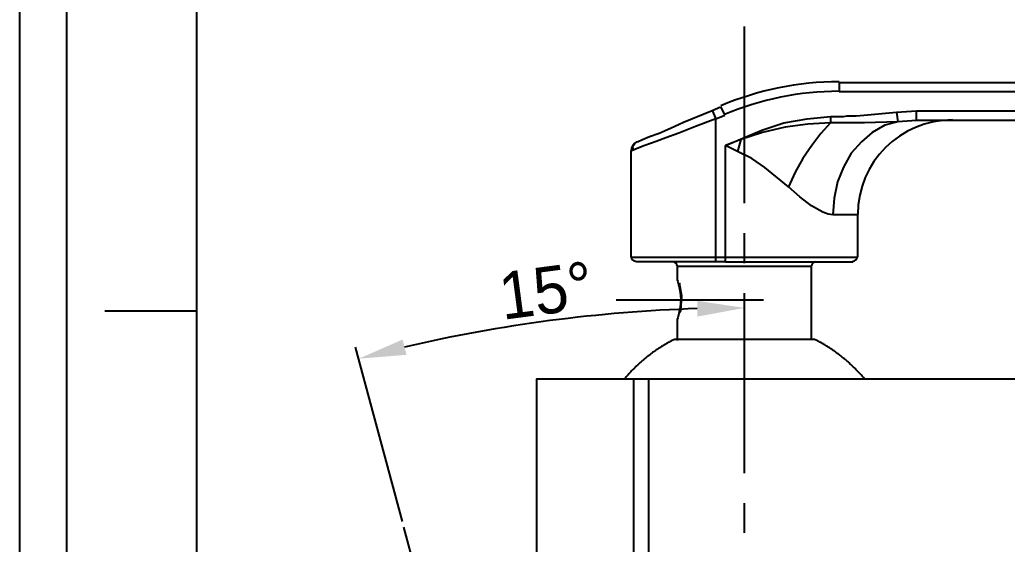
# Model space of a CAD drawing. Extents: x 10469 to 11055, y -15402 to -14985.
# Drawn here: x 10469.2 to 10573.7, y -15180.1 to -15124.5 of the extents above; entities that cross this region are included whole.
import ezdxf

# ---------------------------------------------------------------- set-up
doc = ezdxf.new("R2010")
doc.units = 0
doc.header["$MEASUREMENT"] = 0
doc.linetypes.add('CENTER2', pattern=[28.575, 19.05, -3.175, 3.175, -3.175])
doc.layers.get('0').update_dxf_attribs({"linetype": 'CONTINUOUS'})
doc.layers.get('DEFPOINTS').update_dxf_attribs({"linetype": 'CONTINUOUS'})
doc.layers.add('CENTER', color=1, linetype='CENTER2')
doc.layers.add('DIM', color=2, linetype='CONTINUOUS')
doc.styles.get("Standard").update_dxf_attribs({"font": ''})
doc.styles.get('Standard').set_extended_font_data('Gulim')
doc.dimstyles.new('ISO-25', dxfattribs={"dimtxt": 2.5, "dimasz": 2.5, "dimexe": 1.25, "dimexo": 0.625, "dimtad": 1, "dimdec": 1, "dimtxsty": 'Standard', "dimcen": 2.5, "dimadec": 0, "dimazin": 0, "dimtfac": 1, "dimtdec": 1, "dimtmove": 0, "dimatfit": 3, "dimfxl": 1, "dimarcsym": 0})

# ---------------------------------------------------------------- blocks, each defined once
blk = doc.blocks.new('*D50')
at = {"layer": 'DEFPOINTS', "color": 0, "transparency": 16777216}
for p in [(10545.86, -15125.26), (10532.11, -15155.66), (10509.82, -15178.28), (10532.75, -15263.85), (10545.86, -15286.85)]:
    blk.add_point(p, dxfattribs=at)
at = {"layer": 'DIM', "color": 3, "lineweight": -2, "transparency": 16777216}
blk.add_line((10509.66, -15177.68), (10504.71, -15159.23), dxfattribs=at)
blk.add_arc((10545.86, -15312.79), 157.73, 91.8164, 103.1837, dxfattribs=at)
at = {"layer": 'DIM', "color": 3, "transparency": 16777216}
for points in [[(10540.85, -15154.31), (10540.87, -15155.98), (10545.86, -15155.06)], [(10510.09, -15160.03), (10509.68, -15158.41), (10505.04, -15160.44)]]:
    blk.add_solid(points, dxfattribs=at)
at = {"layer": 'DIM', "color": 3, "transparency": 16777216, "insert": (10524.85, -15153.24), "char_height": 5, "attachment_point": 5, "rotation": 7.5}
blk.add_mtext('15°', dxfattribs=at)
blk = doc.blocks.new('*D45')
at = {"layer": 'DEFPOINTS', "color": 0, "transparency": 16777216}
for p in [(10545.86, -15125.26), (10658.44, -15168.47), (10585.4, -15208.82), (10677.68, -15277.62), (10545.86, -15286.85)]:
    blk.add_point(p, dxfattribs=at)
at = {"layer": 'DIM', "color": 3, "lineweight": -2, "transparency": 16777216}
blk.add_arc((10545.86, -14530.01), 679.97, 270.42131, 279.57869, dxfattribs=at)
at = {"layer": 'DIM', "color": 3, "transparency": 16777216}
for points in [[(10658.86, -15199.67), (10659.15, -15201.31), (10663.93, -15199.64)], [(10550.86, -15210.79), (10550.86, -15209.12), (10545.86, -15209.97)]]:
    blk.add_solid(points, dxfattribs=at)
at = {"layer": 'DIM', "color": 3, "transparency": 16777216, "insert": (10604.84, -15204.2), "char_height": 5, "attachment_point": 5, "rotation": 5}
blk.add_mtext('10°', dxfattribs=at)

msp = doc.modelspace()

# ---------------------------------------------------------------- linework, layer by layer
for p, q in [((10487.89, -15003.38), (10487.89, -15383.42)), ((10555.89, -15131.17), (10629.87, -15131.17)), ((10555.89, -15131.17), (10555.89, -15132.18)), ((10542.45, -15134.14), (10543.33, -15133.76)), ((10543.33, -15133.76), (10543.78, -15134.64)), ((10564.04, -15135.21), (10564.04, -15134.2)), ((10554.95, -15134.77), (10554.95, -15135.46)), ((10561.95, -15134.33), (10562.08, -15135.34)), ((10564.04, -15135.21), (10562.08, -15135.34)), ((10629.87, -15135.21), (10564.04, -15135.21)), ((10543.84, -15137.86), (10545.42, -15137.17)), ((10545.48, -15137.23), (10543.84, -15137.86)), ((10545.48, -15137.23), (10545.1, -15138.49)), ((10545.42, -15137.17), (10545.48, -15137.23)), ((10545.1, -15138.49), (10543.84, -15137.86)), ((10533.87, -15149.67), (10533.87, -15138.43)), ((10545.86, -15143.17), (10545.86, -15141.21)), ((10557.85, -15145.19), (10555.2, -15145.19)), ((10557.85, -15149.67), (10557.85, -15145.19)), ((10542.83, -15150.17), (10542.83, -15149.67)), ((10543.84, -15150.17), (10543.84, -15149.67)), ((10543.84, -15149.67), (10557.85, -15149.67)), ((10542.83, -15150.17), (10534.37, -15150.17)), ((10538.73, -15150.68), (10538.73, -15152.13)), ((10552.93, -15150.68), (10538.73, -15150.68)), ((10543.84, -15150.17), (10542.83, -15150.17)), ((10543.84, -15150.17), (10557.35, -15150.17)), ((10552.93, -15158.38), (10552.93, -15150.68)), ((10538.98, -15152.44), (10538.92, -15152.76)), ((10539.04, -15152.76), (10538.92, -15152.76)), ((10487.89, -15155.39), (10478.19, -15155.39)), ((10538.73, -15156.29), (10538.73, -15158.5))]:
    msp.add_line(p, q)
for points in [[(10564.04, -15134.2), (10629.87, -15134.2), (10629.87, -15132.18), (10555.89, -15132.18)], [(10534.43, -15137.48), (10534.62, -15137.42), (10535.07, -15137.23), (10535.82, -15136.92), (10536.83, -15136.54), (10538.03, -15136.03), (10539.42, -15135.4), (10542.45, -15134.14)], [(10542.45, -15134.14), (10542.83, -15135.02), (10543.78, -15134.64)], [(10545.42, -15137.17), (10547.69, -15136.22), (10550.02, -15135.46), (10552.49, -15135.02), (10554.95, -15134.77), (10555.26, -15134.77), (10555.83, -15134.77), (10556.34, -15134.77), (10556.72, -15134.71), (10557.66, -15134.71), (10558.48, -15134.64), (10561.95, -15134.33), (10564.04, -15134.2)], [(10533.87, -15149.67), (10542.83, -15149.67), (10542.83, -15135.02)], [(10542.83, -15135.02), (10540.68, -15135.84), (10538.92, -15136.54), (10537.53, -15137.04), (10536.52, -15137.42), (10535.32, -15137.86), (10534.5, -15138.18), (10533.99, -15138.37), (10533.87, -15138.43)], [(10562.08, -15135.34), (10558.55, -15135.46), (10554.95, -15135.46), (10552.55, -15135.59), (10550.15, -15135.91), (10547.75, -15136.47), (10545.48, -15137.23)], [(10554.95, -15135.46), (10553.94, -15136.6), (10552.99, -15137.86), (10552.04, -15139.25), (10551.22, -15140.7), (10550.53, -15142.22)], [(10562.08, -15135.34), (10560.69, -15135.72), (10559.37, -15136.47), (10558.23, -15137.48), (10557.16, -15138.68), (10556.34, -15140.14), (10555.71, -15141.71), (10555.33, -15143.42), (10555.2, -15145.19)], [(10534.24, -15137.67), (10533.99, -15137.99), (10534.06, -15138.37)], [(10542.83, -15149.67), (10543.84, -15149.67), (10543.84, -15137.86)], [(10550.53, -15142.22), (10548, -15140.2), (10546.62, -15139.25), (10545.1, -15138.49)], [(10555.2, -15145.19), (10554.7, -15145.12), (10554.13, -15144.93), (10552.93, -15144.24), (10551.73, -15143.29), (10550.53, -15142.22)], [(10538.73, -15152.07), (10538.79, -15152.25), (10538.92, -15152.76)], [(10538.92, -15152.7), (10539.04, -15153.39), (10539.11, -15154.15), (10539.04, -15154.97), (10538.92, -15155.66), (10538.79, -15156.1), (10538.73, -15156.29)], [(10538.92, -15155.66), (10539.11, -15155.35), (10539.23, -15153.83), (10538.98, -15152.44)], [(10538.45, -15158.38), (10553.27, -15158.38)]]:
    msp.add_lwpolyline(points)
for points, degree in [([(10555.86, -15131.11), (10551.56, -15131.11), (10547.31, -15131.98), (10543.35, -15133.66)], 3), ([(10555.86, -15132.12), (10551.7, -15132.12), (10547.58, -15132.96), (10543.74, -15134.59)], 3), ([(10567.86, -15135.15), (10562.33, -15135.15), (10557.85, -15139.63), (10557.85, -15145.15)], 3), ([(10534.46, -15137.5), (10534.1, -15137.65), (10533.87, -15138.01), (10533.87, -15138.4)], 3), ([(10533.87, -15149.64), (10533.87, -15149.9), (10534.08, -15150.11), (10534.34, -15150.11)], 3), ([(10557.31, -15150.11), (10557.58, -15150.11), (10557.79, -15149.9), (10557.79, -15149.64)], 3), ([(10538.73, -15150.64), (10538.73, -15150.38), (10538.51, -15150.17), (10538.25, -15150.17)], 3), ([(10553.4, -15150.17), (10553.14, -15150.17), (10552.93, -15150.38), (10552.93, -15150.64)], 3), ([(10523.86, -15162.62), (10523.86, -15190.31), (10523.86, -15217.99)], 2), ([(10675.09, -15162.62), (10605.4, -15162.62), (10535.71, -15162.62)], 2)]:
    msp.add_open_spline(points, degree=degree)
for points, weights in [([(10538.45, -15158.38), (10535.34, -15159.94), (10533.13, -15162.62)], [1, 0.973364620932, 0.989489733945]), ([(10558.58, -15162.61), (10556.37, -15159.94), (10553.27, -15158.38)], [0.957690812759, 0.957645891657, 1])]:
    msp.add_rational_spline(points, weights, degree=2)
at = {"lineweight": -3}
for points, weights in [([(10534.15, -15162.62), (10523.86, -15162.62), (10523.86, -15162.62)], [1, 0.901603991197, 1]), ([(10535.71, -15162.62), (10534.84, -15162.62), (10534.15, -15162.62)], [1, 0.943398113206, 1])]:
    msp.add_rational_spline(points, weights, degree=2, dxfattribs=at)
for points in [[(10534.15, -15272.62), (10534.15, -15217.62), (10534.15, -15162.62)], [(10535.71, -15162.62), (10535.71, -15217.62), (10535.71, -15272.62)]]:
    msp.add_open_spline(points, degree=2, dxfattribs=at)
msp.add_open_spline([(10567.86, -15213.27), (10567.86, -15207.4), (10568.97, -15201.52), (10573.02, -15190.53), (10576, -15185.32), (10581.71, -15178.55), (10583.8, -15176.5), (10588.35, -15172.8), (10590.84, -15171.15), (10596.05, -15168.48), (10598.77, -15167.43), (10604.47, -15165.99), (10607.44, -15165.62), (10610.36, -15165.62)], degree=3, knots=[-70.76539, -70.76539, -70.76539, -70.76539, -53.074043, -53.074043, -35.382695, -35.382695, -26.537021, -26.537021, -17.691348, -17.691348, -8.845674, -8.845674, 0, 0, 0, 0], dxfattribs=at)
msp.add_open_spline([(10567.86, -15216.92), (10567.86, -15211.36), (10568.97, -15205.79), (10573.22, -15195.51), (10576.37, -15190.8), (10584.24, -15182.93), (10588.96, -15179.78), (10599.23, -15175.52), (10604.8, -15174.42), (10610.36, -15174.42)], degree=3, knots=[-67.185878, -67.185878, -67.185878, -67.185878, -50.389408, -50.389408, -33.592939, -33.592939, -16.796469, -16.796469, 0, 0, 0, 0])
at = {"layer": 'CENTER', "color": 1}
for p, q in [((10532.29, -15154.21), (10547.88, -15154.21)), ((10532.75, -15263.85), (10509.82, -15178.28))]:
    msp.add_line(p, q, dxfattribs=at)
msp.add_lwpolyline([(10545.86, -15286.85), (10545.86, -15125.26)], dxfattribs=at)
at = {"layer": 'DEFPOINTS', "color": 7}
msp.add_lwpolyline([(10469.17, -14984.66), (11055.41, -14984.66), (11055.41, -15402.14), (10469.17, -15402.14)], close=True, dxfattribs=at)
at = {"layer": 'DIM', "color": 7}
msp.add_lwpolyline([(10474.17, -14989.66), (11050.41, -14989.66), (11050.41, -15397.14), (10474.17, -15397.14)], close=True, dxfattribs=at)

# ---------------------------------------------------------------- dimensions: what is measured, and where the dimension line sits
for base, line1, line2, picture, middle in [((10532.11, -15155.66), ((10545.86, -15286.85), (10545.86, -15125.26)), ((10532.75, -15263.85), (10509.82, -15178.28)), '*D50', (10524.85, -15153.24)), ((10585.4, -15208.82), ((10545.86, -15125.26), (10545.86, -15286.85)), ((10677.68, -15277.62), (10658.44, -15168.47)), '*D45', (10604.84, -15204.2))]:
    dim = msp.add_angular_dim_2l(base=base, line1=line1, line2=line2, dimstyle='ISO-25', override={"dimtxt": 5, "dimasz": 5, "dimcen": 5, "dimclrd": 3, "dimclre": 3, "dimclrt": 3, "dimfxl": 1.25}, dxfattribs=at)
    dim.commit()
    dim.dimension.update_dxf_attribs({"geometry": picture, "text_midpoint": middle})

doc.saveas('drawing.dxf')
